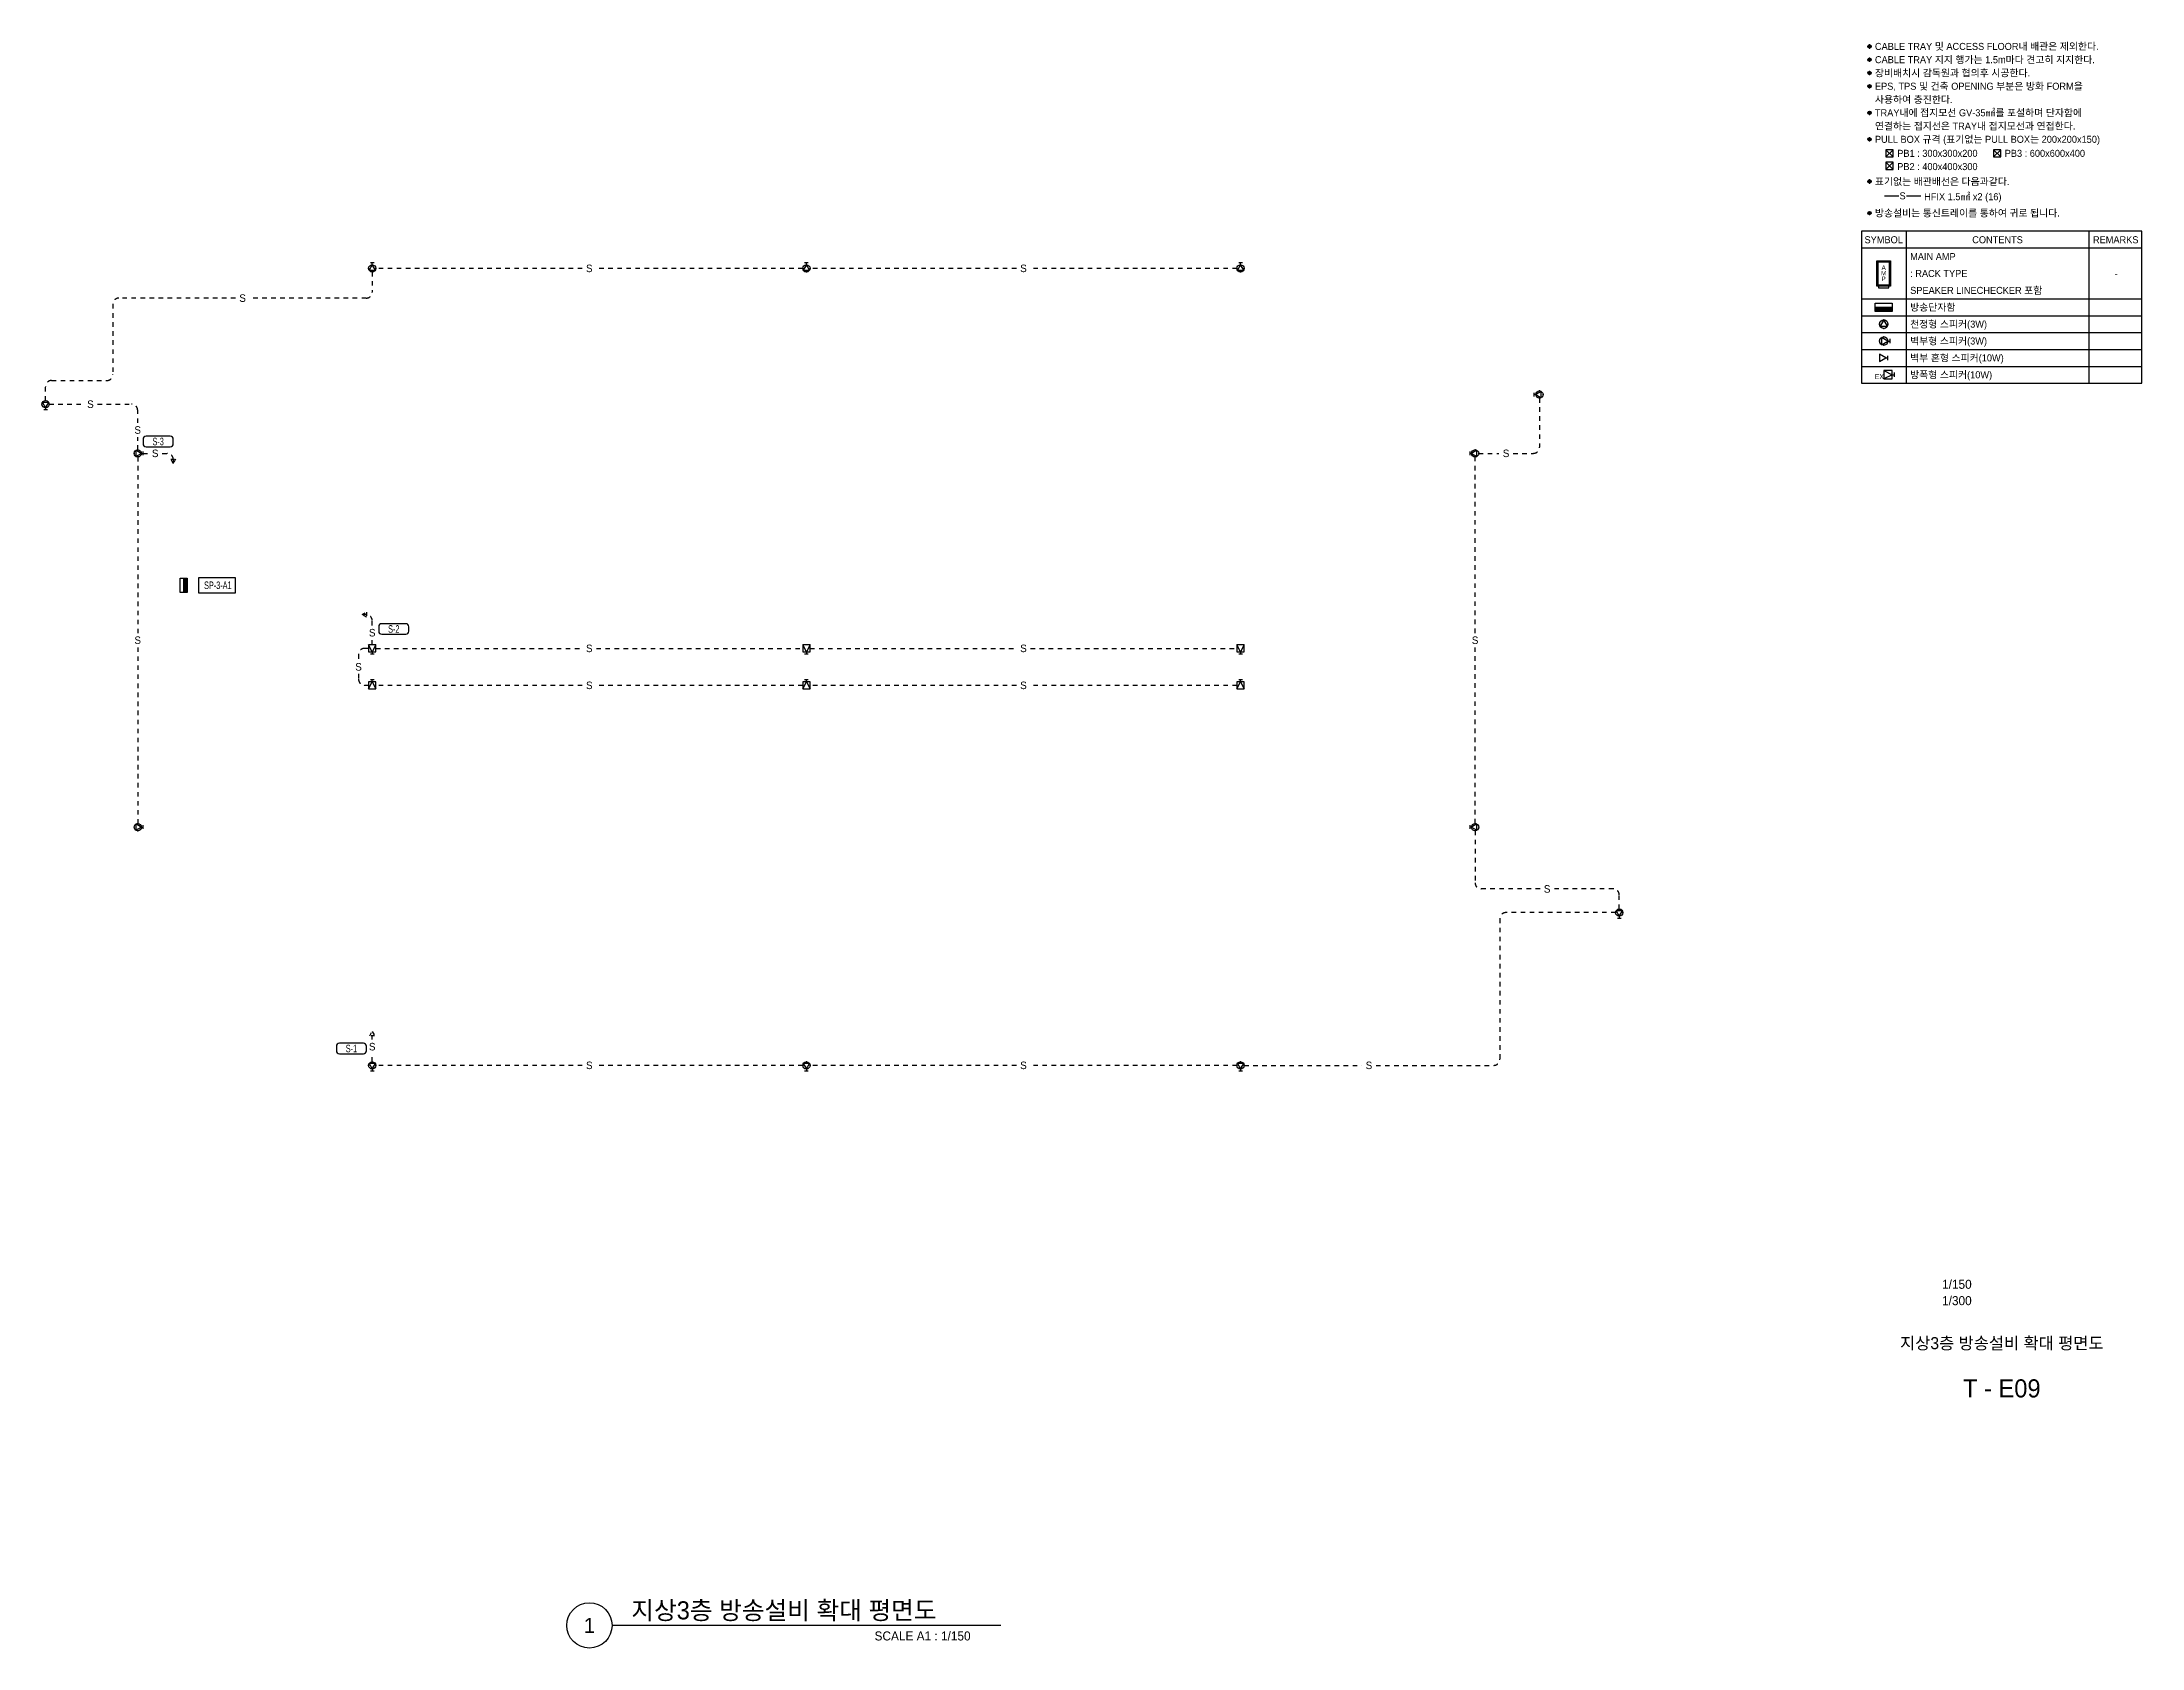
# Model space of a CAD drawing. Header units: millimetres. Extents: x 93478 to 502050, y -351975 to 881490.
# Drawn here: x 271420 to 375900, y 182625 to 262545 of the extents above; entities that cross this region are included whole.
import ezdxf
from ezdxf.enums import TextEntityAlignment as Align

# ---------------------------------------------------------------- set-up
doc = ezdxf.new("R2010")
doc.units = ezdxf.units.MM
doc.header["$LTSCALE"] = 150
doc.set_wipeout_variables(frame=1)
doc.linetypes.add('D1', pattern=[3, 1, -1, 1])
for name, color, linetype in [('------30 Public Address Terminal Board', 3, 'Continuous'), ('------31 Speaker', 3, 'Continuous'), ('-----20 General Symbol', 3, 'Continuous'), ('-----21 Embeded Wire in Ceiling or Wall', 4, 'Continuous'), ('-----23 Concealed or Exposed Wire', 4, 'D1'), ('-----29 Cable Schedule', 1, 'Continuous'), ('-----30 Text', 2, 'Continuous'), ('-----41 Drawing Title', 2, 'Continuous'), ('-----42 Drawing Number', 2, 'Continuous'), ('-----43 Drawing Scale', 3, 'Continuous')]:
    doc.layers.add(name, color=color, linetype=linetype)
doc.styles.add('ELEC', font='')
doc.styles.get('ELEC').set_extended_font_data('Dotum')

# ---------------------------------------------------------------- blocks, each defined once
blk = doc.blocks.new('I05')
blk.add_hatch(color=256).paths.add_polyline_path([(300, 150), (-300, 150), (-300, 0), (300, 0)])
blk.add_line((-300, 150), (300, 150))
blk.add_lwpolyline([(-300, 0), (-300, 300), (300, 300), (300, 0)], close=True)
blk = doc.blocks.new('I04')
for p, q in [((-375, 150), (-75, 0)), ((-75, 0), (-375, -150)), ((-75, 0), (0, 0)), ((0, -75), (0, 75))]:
    blk.add_line(p, q)
blk.add_lwpolyline([(-375, -150), (-75, -150), (-75, 150), (-375, 150)], close=True)
blk = doc.blocks.new('I02')
for p, q in [((-75, 0), (0, 0)), ((0, -75), (0, 75))]:
    blk.add_line(p, q)
blk.add_lwpolyline([(-300, -130), (-75, 0), (-300, 130)], close=True)
at = {"linetype": 'Continuous'}
blk.add_circle((-225, 0), 150, dxfattribs=at)
for p in [(-225, 150), (-375, 0), (-225, -150), (-75, 0)]:
    blk.add_point(p)
blk = doc.blocks.new('O07')
blk.add_lwpolyline([(0, -100), (173, 0), (0, 100)], close=True)
blk = doc.blocks.new('E01-1')
blk.add_lwpolyline([(130, -75), (0, 150), (-130, -75)], close=True)
at = {"linetype": 'Continuous'}
blk.add_circle((0, 0), 150, dxfattribs=at)
for p in [(-150, 0), (0, 150), (150, 0), (0, -150)]:
    blk.add_point(p)
blk = doc.blocks.new('I03')
for p, q in [((-75, 0), (0, 0)), ((0, -75), (0, 75))]:
    blk.add_line(p, q)
blk.add_lwpolyline([(-75, 0), (-300, 130), (-300, -130)], close=True)
blk = doc.blocks.new('I12')
for points in [[(300, 75), (-300, 75), (-300, 1200), (300, 1200)], [(225, 75), (-225, 75), (-225, 0), (225, 0)]]:
    blk.add_lwpolyline(points, close=True)
at = {"color": 1}
blk.add_lwpolyline([(-250, 1150), (250, 1150), (250, 125), (-250, 125)], close=True, dxfattribs=at)
at = {"style": 'ELEC'}
for s, p in [('A', (0, 900)), ('M', (0, 650)), ('P', (0, 400))]:
    blk.add_text(s, height=200, dxfattribs=at).set_placement(p, align=Align.MIDDLE)
blk = doc.blocks.new('A$C9b6ca0ab')
at = {"layer": '-----30 Text'}
h = blk.add_hatch(color=256, dxfattribs=at)
edge = h.paths.add_edge_path()
edge.add_arc((-32211, -9950), 160, 0, 360)
h = blk.add_hatch(color=256, dxfattribs=at)
edge = h.paths.add_edge_path()
edge.add_arc((-32211, -11271), 160, 0, 360)
h = blk.add_hatch(color=256, dxfattribs=at)
edge = h.paths.add_edge_path()
edge.add_arc((-32211, -12592), 160, 0, 360)
h = blk.add_hatch(color=256, dxfattribs=at)
edge = h.paths.add_edge_path()
edge.add_arc((-32211, -13913), 160, 0, 360)
h = blk.add_hatch(color=256, dxfattribs=at)
edge = h.paths.add_edge_path()
edge.add_arc((-32211, -16555), 160, 0, 360)
h = blk.add_hatch(color=256, dxfattribs=at)
edge = h.paths.add_edge_path()
edge.add_arc((-32211, -19196), 160, 0, 360)
h = blk.add_hatch(color=256, dxfattribs=at)
edge = h.paths.add_edge_path()
edge.add_arc((-32211, -23392), 160, 0, 360)
h = blk.add_hatch(color=256, dxfattribs=at)
edge = h.paths.add_edge_path()
edge.add_arc((-32211, -26534), 160, 0, 360)
at = {"layer": '-----20 General Symbol'}
for p, q in [((-29852, -20955), (-30580, -20227)), ((-29852, -20227), (-30580, -20955)), ((-19157, -20955), (-19885, -20227)), ((-19157, -20227), (-19885, -20955)), ((-29852, -22202), (-30580, -21474)), ((-29852, -21474), (-30580, -22202))]:
    blk.add_line(p, q, dxfattribs=at)
for points in [[(-30580, -20227), (-30580, -20955), (-29852, -20955), (-29852, -20227)], [(-19885, -20227), (-19885, -20955), (-19157, -20955), (-19157, -20227)], [(-30580, -21474), (-30580, -22202), (-29852, -22202), (-29852, -21474)]]:
    blk.add_lwpolyline(points, close=True, dxfattribs=at)
at = {"layer": '-----21 Embeded Wire in Ceiling or Wall'}
for p, q in [((-30734, -24820, 0), (-29310, -24820, 0)), ((-28528, -24820, 0), (-27115, -24820, 0))]:
    blk.add_line(p, q, dxfattribs=at)
at = {"layer": '-----30 Text'}
for centre in [(-32211, -9950), (-32211, -11271), (-32211, -12592), (-32211, -13913), (-32211, -16555), (-32211, -19196), (-32211, -23392, 0), (-32211, -26534, 0)]:
    blk.add_circle(centre, 160, dxfattribs=at)
for p in [(-32371, -9950), (-32211, -9790), (-32211, -10110), (-32051, -9950), (-32371, -11271), (-32211, -11111), (-32211, -11431), (-32211, -12432), (-32051, -11271), (-32371, -12592), (-32371, -13913), (-32211, -12752), (-32211, -14073), (-32051, -12592), (-32051, -13913), (-32371, -16555), (-32211, -16714), (-32051, -16555), (-32371, -19196), (-32211, -19037), (-32211, -19356), (-32051, -19196), (-32371, -23392, 0), (-32211, -23232, 0), (-32211, -23552, 0), (-32051, -23392, 0), (-32371, -26534, 0), (-32211, -26694, 0), (-32051, -26534, 0)]:
    blk.add_point(p, dxfattribs=at)
at = {"layer": '-----21 Embeded Wire in Ceiling or Wall', "style": 'ELEC'}
blk.add_text('S', height=700, dxfattribs=at).set_placement((-28925, -24820, 0), align=Align.MIDDLE_CENTER)
at = {"layer": '-----30 Text', "style": 'ELEC'}
for s, p in [('CABLE TRAY 및 ACCESS FLOOR내 배관은 제외한다.', (-31675, -9950)), ('장비배치시 감독원과 협의후 시공한다.', (-31675, -12592)), ('CABLE TRAY 지지 행가는 1.5m마다 견고히 지지한다.', (-31675, -11271)), ('EPS, TPS 및 건축 OPENING 부분은 방화 FORM을', (-31675, -13913)), ('TRAY내에 접지모선 GV-35㎟를 포설하며 단자함에', (-31675, -16555)), ('사용하여 충진한다.', (-31675, -15234)), ('연결하는 접지선은 TRAY내 접지모선과 연접한다.', (-31675, -17876)), ('PULL BOX 규격 (표기없는 PULL BOX는 200x200x150)', (-31675, -19196)), ('PB1 : 300x300x200', (-29455, -20591)), ('PB3 : 600x600x400', (-18761, -20591)), ('표기없는 배관배선은 다음과같다.', (-31675, -23392, 0)), ('PB2 : 400x400x300', (-29455, -21912)), ('HFIX 1.5㎟ x2 (16)', (-26777, -24907, 0)), ('방송설비는 통신트레이를 통하여 귀로 됩니다.', (-31675, -26534, 0))]:
    blk.add_text(s, height=700, dxfattribs=at).set_placement(p, align=Align.MIDDLE_LEFT)
at = {"color": 3}
blk.add_wipeout([(-5100, -28351), (-33000, -28351), (-33000, -43471), (-5100, -43471)], dxfattribs=at).dxf.layer = '-----29 Cable Schedule'
at = {"layer": '-----29 Cable Schedule'}
for p, q in [((-28569, -28351), (-28569, -30031)), ((-10380, -28351), (-10380, -30031)), ((-28569, -30031), (-28569, -43471)), ((-10380, -30031), (-10380, -43471)), ((-33000, -35071), (-5100, -35071)), ((-33000, -36751), (-5100, -36751)), ((-33000, -38431), (-5100, -38431)), ((-33000, -40111), (-5100, -40111)), ((-33000, -41791), (-5100, -41791))]:
    blk.add_line(p, q, dxfattribs=at)
at = {"layer": '-----29 Cable Schedule', "color": 3}
blk.add_line((-5100, -30031), (-33000, -30031), dxfattribs=at)
blk.add_lwpolyline([(-5100, -28351), (-33000, -28351), (-33000, -43471), (-5100, -43471)], close=True, dxfattribs=at)
at = {"layer": '------30 Public Address Terminal Board'}
for name, p, xscale, yscale, zscale in [('I12', (-30802, -33979), 2.240000000000387, 2.240000000000387, 2.240000000000387), ('I05', (-30802, -36331), 2.8, 2.8, 2.8)]:
    blk.add_blockref(name, p, dxfattribs=dict(at, xscale=xscale, yscale=yscale, zscale=zscale))
at = {"layer": '------31 Speaker', "xscale": 2.8, "yscale": 2.8, "zscale": 2.8}
for name, p in [('E01-1', (-30802, -37591)), ('I03', (-30382, -40951)), ('I04', (-29734, -42631))]:
    blk.add_blockref(name, p, dxfattribs=at)
at = {"layer": '-----20 General Symbol', "xscale": 2.8, "yscale": 2.8, "zscale": 2.8}
blk.add_blockref('I02', (-30172, -39271), dxfattribs=at)
at = {"layer": '------31 Speaker', "style": 'ELEC'}
blk.add_text('EX', height=500, dxfattribs=at).set_placement((-31699, -42811), align=Align.MIDDLE_LEFT)
at = {"layer": '-----29 Cable Schedule', "color": 2, "style": 'ELEC'}
for s, p in [('SYMBOL', (-30802, -29191)), ('CONTENTS', (-19474, -29191)), ('REMARKS', (-7716, -29191))]:
    blk.add_text(s, height=700, dxfattribs=at).set_placement(p, align=Align.MIDDLE)
at = {"layer": '-----30 Text', "style": 'ELEC'}
for s, p in [('MAIN AMP', (-28168, -30871)), (': RACK TYPE', (-28168, -32551)), ('-', (-7813, -32551)), ('SPEAKER LINECHECKER 포함 ', (-28168, -34231)), ('방송단자함', (-28168, -35911)), ('천정형 스피커(3W)', (-28168, -37591)), ('벽부형 스피커(3W)', (-28168, -39271)), ('벽부 혼형 스피커(10W)', (-28168, -40951)), ('방폭형 스피커(10W)', (-28168, -42631))]:
    blk.add_text(s, height=700, dxfattribs=at).set_placement(p, align=Align.MIDDLE_LEFT)

msp = doc.modelspace()

# ---------------------------------------------------------------- linework, layer by layer
at = {"layer": '------30 Public Address Terminal Board', "color": 1, "elevation": 0}
msp.add_lwpolyline([(279211, 235885), (279211, 235135), (281050, 235135), (281050, 235885)], close=True, dxfattribs=at)
at = {"layer": '-----23 Concealed or Exposed Wire', "ltscale": 1.5}
for p, q in [((287850, 251100), (287850, 250100)), ((298296, 251280), (288030, 251280)), ((309270, 251280), (299004, 251280)), ((319896, 251280), (309630, 251280)), ((330870, 251280), (320604, 251280)), ((281046, 249800), (275250, 249800)), ((287550, 249800), (281754, 249800)), ((274950, 249500), (274950, 246000)), ((271900, 245700), (274650, 245700)), ((271600, 244700), (271600, 245400)), ((271780, 244520), (273476, 244520)), ((274184, 244520), (275880, 244520)), ((345920, 244820), (345920, 242375)), ((276180, 243591), (276180, 244220)), ((276180, 242255), (276180, 242884)), ((276180, 241895), (276180, 233129)), ((276450, 242075), (276696, 242075)), ((277404, 242075), (277650, 242075)), ((277950, 241775), (277950, 241575)), ((342720, 233129), (342720, 241895)), ((342900, 242075), (343906, 242075)), ((344614, 242075), (345620, 242075)), ((287550, 234050), (287350, 234050)), ((287850, 233504), (287850, 233750)), ((276180, 232421), (276180, 223655)), ((287170, 232070), (287170, 231804)), ((287670, 232370), (287470, 232370)), ((287850, 232550), (287850, 232796)), ((288030, 232370), (298296, 232370)), ((299004, 232370), (309270, 232370)), ((309630, 232370), (319896, 232370)), ((320604, 232370), (330870, 232370)), ((342720, 223655), (342720, 232421)), ((287170, 231096), (287170, 230830)), ((287670, 230530), (287470, 230530)), ((298296, 230530), (288030, 230530)), ((309270, 230530), (299004, 230530)), ((319896, 230530), (309630, 230530)), ((330870, 230530), (320604, 230530)), ((342720, 223295), (342720, 220700)), ((345952, 220400), (343020, 220400)), ((349593, 220400), (346660, 220400)), ((349893, 219400), (349893, 220100)), ((343950, 218920), (343950, 211920)), ((349713, 219220), (344250, 219220)), ((287850, 212904), (287850, 213300)), ((287850, 211800), (287850, 212196)), ((298296, 211620), (288030, 211620)), ((309270, 211620), (299004, 211620)), ((319896, 211620), (309630, 211620)), ((330870, 211620), (320604, 211620)), ((331230, 211620), (337086, 211620)), ((337794, 211620), (343650, 211620))]:
    msp.add_line(p, q, dxfattribs=at)
for centre, start, end in [((275250, 249500), 90, 180), ((287550, 250100), 270, 0), ((271900, 245400), 90, 180), ((274650, 246000), 270, 0), ((275880, 244220), 0, 90), ((277650, 241775), 0, 90), ((345620, 242375), 270, 0), ((287550, 233750), 0, 90), ((287470, 232070), 90, 180), ((287470, 230830), 180, 270), ((343020, 220700), 180, 270), ((349593, 220100), 0, 90), ((344250, 218920), 90, 180), ((343650, 211920), 270, 0)]:
    msp.add_arc(centre, 300, start, end, dxfattribs=at)
at = {"layer": '-----41 Drawing Title', "color": 7}
msp.add_line((319120, 183750), (299780, 183750), dxfattribs=at)
msp.add_circle((298655, 183750), 1125, dxfattribs=at)
at = {"color": 1, "linetype": 'Continuous', "elevation": 0}
for points in [[(276450, 242550, 0.4142136), (276600, 242400), (277800, 242400, 0.4142136), (277950, 242550), (277950, 242775, 0.4142136), (277800, 242925), (276600, 242925, 0.4142136), (276450, 242775)], [(288173, 233224, 0.4142136), (288323, 233074), (289523, 233074, 0.4142136), (289673, 233224), (289673, 233449, 0.4142136), (289523, 233599), (288323, 233599, 0.4142136), (288173, 233449)], [(286066, 212345, 0.4142136), (286216, 212195), (287416, 212195, 0.4142136), (287566, 212345), (287566, 212570, 0.4142136), (287416, 212720), (286216, 212720, 0.4142136), (286066, 212570)]]:
    msp.add_lwpolyline(points, format="xyb", close=True, dxfattribs=at)

# ---------------------------------------------------------------- block references
at = {"layer": '------30 Public Address Terminal Board', "xscale": 1.2, "yscale": 1.2, "zscale": 1.2, "rotation": 90}
msp.add_blockref('I05', (278650, 235510), dxfattribs=at)
at = {"layer": '------31 Speaker', "xscale": 1.2, "yscale": 1.2, "zscale": 1.2}
for name, p, rotation in [('I02', (287850, 251550), 90), ('I02', (309450, 251550), 90), ('I02', (331050, 251550), 90), ('I02', (271600, 244250), 270), ('I02', (345650, 245000), 180), ('I02', (342450, 242075), 180), ('I04', (287850, 232100), 270), ('I04', (309450, 232100), 270), ('I04', (331050, 232100), 270), ('I04', (287850, 230800), 89.99999999999999), ('I04', (309450, 230800), 89.99999999999999), ('I04', (331050, 230800), 89.99999999999999), ('I02', (342450, 223475), 180), ('I02', (349893, 218950), 270), ('I02', (287850, 211350), 270), ('I02', (309450, 211350), 270), ('I02', (331050, 211350), 270)]:
    msp.add_blockref(name, p, dxfattribs=dict(at, rotation=rotation))
for p in [(276450, 242075), (276450, 223475)]:
    msp.add_blockref('I02', p, dxfattribs=at)
at = {"layer": '-----23 Concealed or Exposed Wire', "ltscale": 1.5, "xscale": -1.2, "yscale": 1.2, "zscale": 1.2}
for p, rotation in [((277950, 241783), 90), ((287850, 213092), 270)]:
    msp.add_blockref('O07', p, dxfattribs=dict(at, rotation=rotation))
msp.add_blockref('O07', (287558, 234050), dxfattribs=at)
at = {"layer": '-----29 Cable Schedule', "xscale": 0.5, "yscale": 0.5, "zscale": 0.5}
msp.add_blockref('A$C9b6ca0ab', (378450, 267300), dxfattribs=at)

# ---------------------------------------------------------------- texts
at = {"layer": '------30 Public Address Terminal Board', "style": 'ELEC', "width": 0.7}
msp.add_text('SP-3-A1', height=375, dxfattribs=at).set_placement((280168, 235510), align=Align.MIDDLE_CENTER)
at = {"layer": '-----23 Concealed or Exposed Wire', "ltscale": 1.5, "style": 'ELEC'}
for p in [(298650, 251280), (320250, 251280), (281400, 249800), (273830, 244520), (276180, 243237), (277050, 242075), (344260, 242075), (287850, 233150), (276180, 232775), (298650, 232370), (320250, 232370), (342720, 232775), (287170, 231450), (298650, 230530), (320250, 230530), (346306, 220400), (287850, 212550), (298650, 211620), (320250, 211620), (337440, 211620)]:
    msp.add_text('S', height=375, dxfattribs=at).set_placement(p, align=Align.MIDDLE_CENTER)
at = {"layer": '-----41 Drawing Title', "style": 'ELEC'}
msp.add_text('지상3층 방송설비 확대 평면도', height=600, dxfattribs=at).set_placement((368925, 197795), align=Align.MIDDLE_CENTER)
at = {"layer": '-----41 Drawing Title', "color": 2, "style": 'ELEC'}
msp.add_text('지상3층 방송설비 확대 평면도', height=900, dxfattribs=at).set_placement((300739, 184050))
at = {"layer": '-----41 Drawing Title', "color": 7, "style": 'ELEC'}
msp.add_text('1', height=750, dxfattribs=at).set_placement((298655, 183750), align=Align.MIDDLE)
at = {"layer": '-----41 Drawing Title', "style": 'ELEC'}
msp.add_text('SCALE A1 : 1/150', height=450, dxfattribs=at).set_placement((317620, 183000), align=Align.RIGHT)
at = {"layer": '-----42 Drawing Number', "style": 'ELEC'}
msp.add_text('T - E09', height=900, dxfattribs=at).set_placement((368925, 195545), align=Align.MIDDLE_CENTER)
at = {"layer": '-----43 Drawing Scale', "style": 'ELEC'}
for s, p in [('1/150', (366690, 200725)), ('1/300', (366690, 199910))]:
    msp.add_text(s, height=450, dxfattribs=at).set_placement(p, align=Align.MIDDLE_CENTER)
at = {"linetype": 'Continuous', "style": 'ELEC', "width": 0.7}
for s, p in [('S-3', (277200, 242663)), ('S-2', (288923, 233336)), ('S-1', (286816, 212458))]:
    msp.add_text(s, height=375, dxfattribs=at).set_placement(p, align=Align.MIDDLE)

doc.saveas('drawing.dxf')
